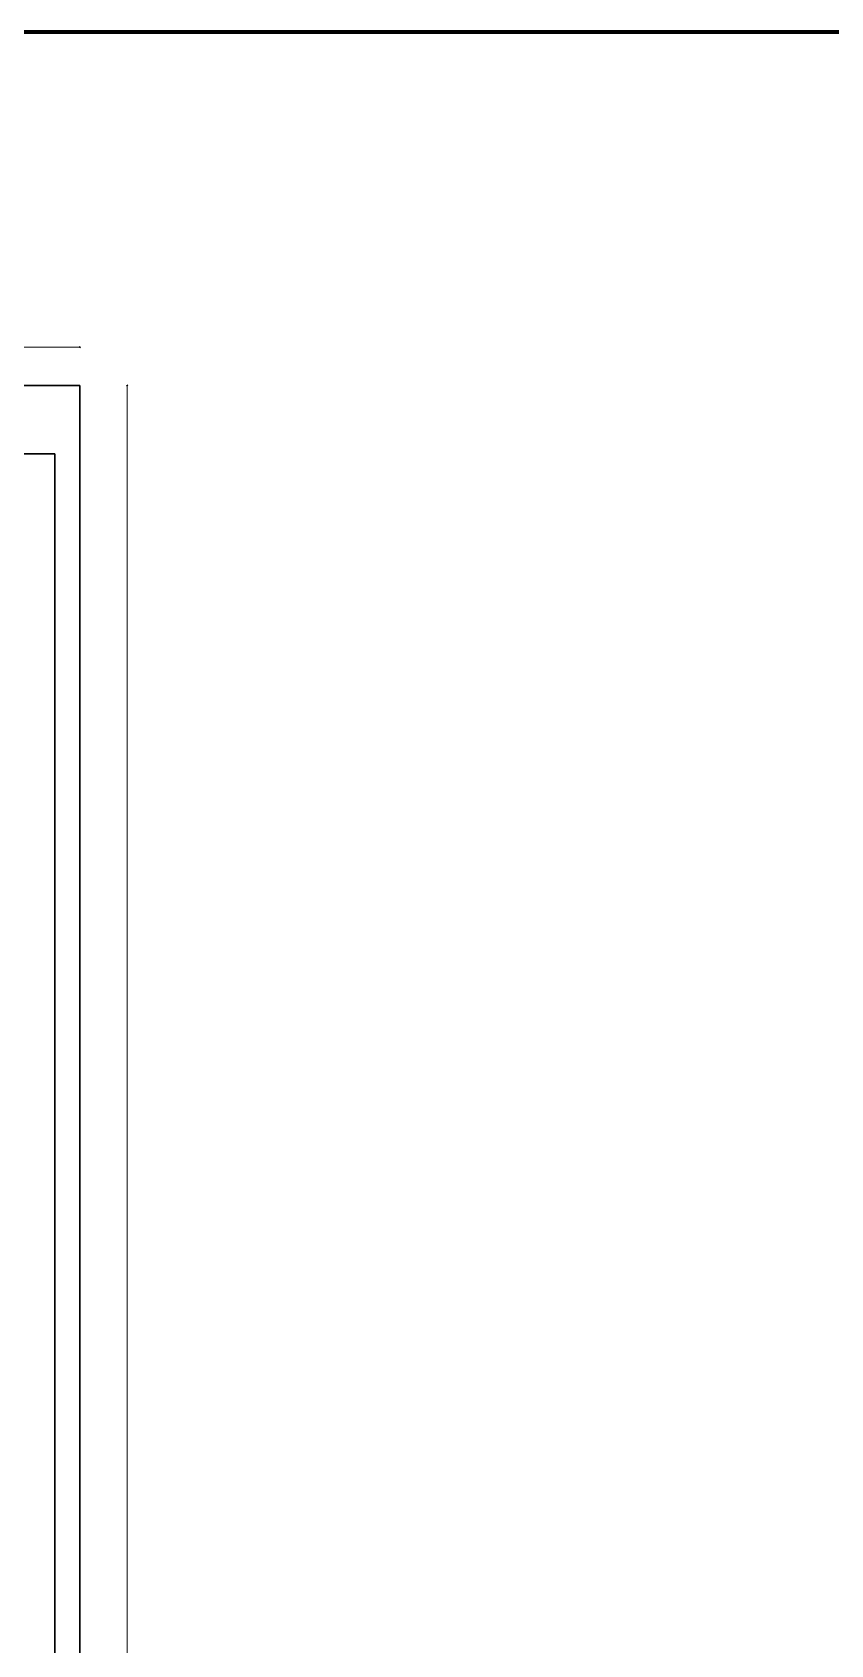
# Model space of a CAD drawing. Header units: millimetres. Extents: x -6000 to 26000, y -6000 to 26000.
# Drawn here: x 150.1 to 217.5, y -3746.1 to -3610.2 of the extents above; entities that cross this region are included whole.
import ezdxf

# ---------------------------------------------------------------- set-up
doc = ezdxf.new("R2010")
doc.units = ezdxf.units.MM
doc.header["$MEASUREMENT"] = 0
doc.layers.add('0_Ном._пера__246', color=7, linetype='Continuous', lineweight=100)
doc.layers.add('Чертеж и Рисунок_Ном._пера__21', color=7, linetype='Continuous', lineweight=30)
doc.layers.add('Чертеж и Рисунок_Ном._пера__65', color=7, linetype='Continuous', lineweight=40, true_color=0x83aefe)
doc.layers.add('Чертеж и Рисунок_Ном._пера__85', color=7, linetype='Continuous', lineweight=5, true_color=0x66b7ff)

msp = doc.modelspace()

# ---------------------------------------------------------------- linework, layer by layer
at = {"layer": '0_Ном._пера__246', "color": 7, "linetype": 'Continuous', "lineweight": 100, "flags": 128}
msp.add_lwpolyline([(415, -3897.21), (415, -3610.21), (20, -3610.21), (20, -3897.21)], close=True, dxfattribs=at)
at = {"layer": 'Чертеж и Рисунок_Ном._пера__21', "color": 7, "linetype": 'Continuous', "lineweight": 30}
for p, q in [((70.7, -3639.99), (154.16, -3639.99)), ((154.16, -3639.99), (154.16, -3890.39)), ((148.57, -3645.75), (152.05, -3645.75)), ((152.05, -3645.75), (152.05, -3887.96))]:
    msp.add_line(p, q, dxfattribs=at)
at = {"layer": 'Чертеж и Рисунок_Ном._пера__65', "color": 161, "linetype": 'Continuous', "lineweight": 40, "true_color": 0x83aefe}
for p, q in [((154.12, -3636.79), (154.19, -3636.72)), ((158.19, -3640.02), (158.12, -3639.95))]:
    msp.add_line(p, q, dxfattribs=at)
at = {"layer": 'Чертеж и Рисунок_Ном._пера__85', "color": 151, "linetype": 'Continuous', "lineweight": 5, "true_color": 0x66b7ff}
for p, q in [((70.7, -3636.75), (154.16, -3636.75)), ((154.16, -3636.82), (154.16, -3636.69)), ((154.16, -3636.75), (154.21, -3636.75)), ((158.22, -3639.99), (158.09, -3639.99)), ((158.16, -3639.99), (158.16, -3639.94)), ((158.16, -3890.39), (158.16, -3639.99))]:
    msp.add_line(p, q, dxfattribs=at)

doc.saveas('drawing.dxf')
